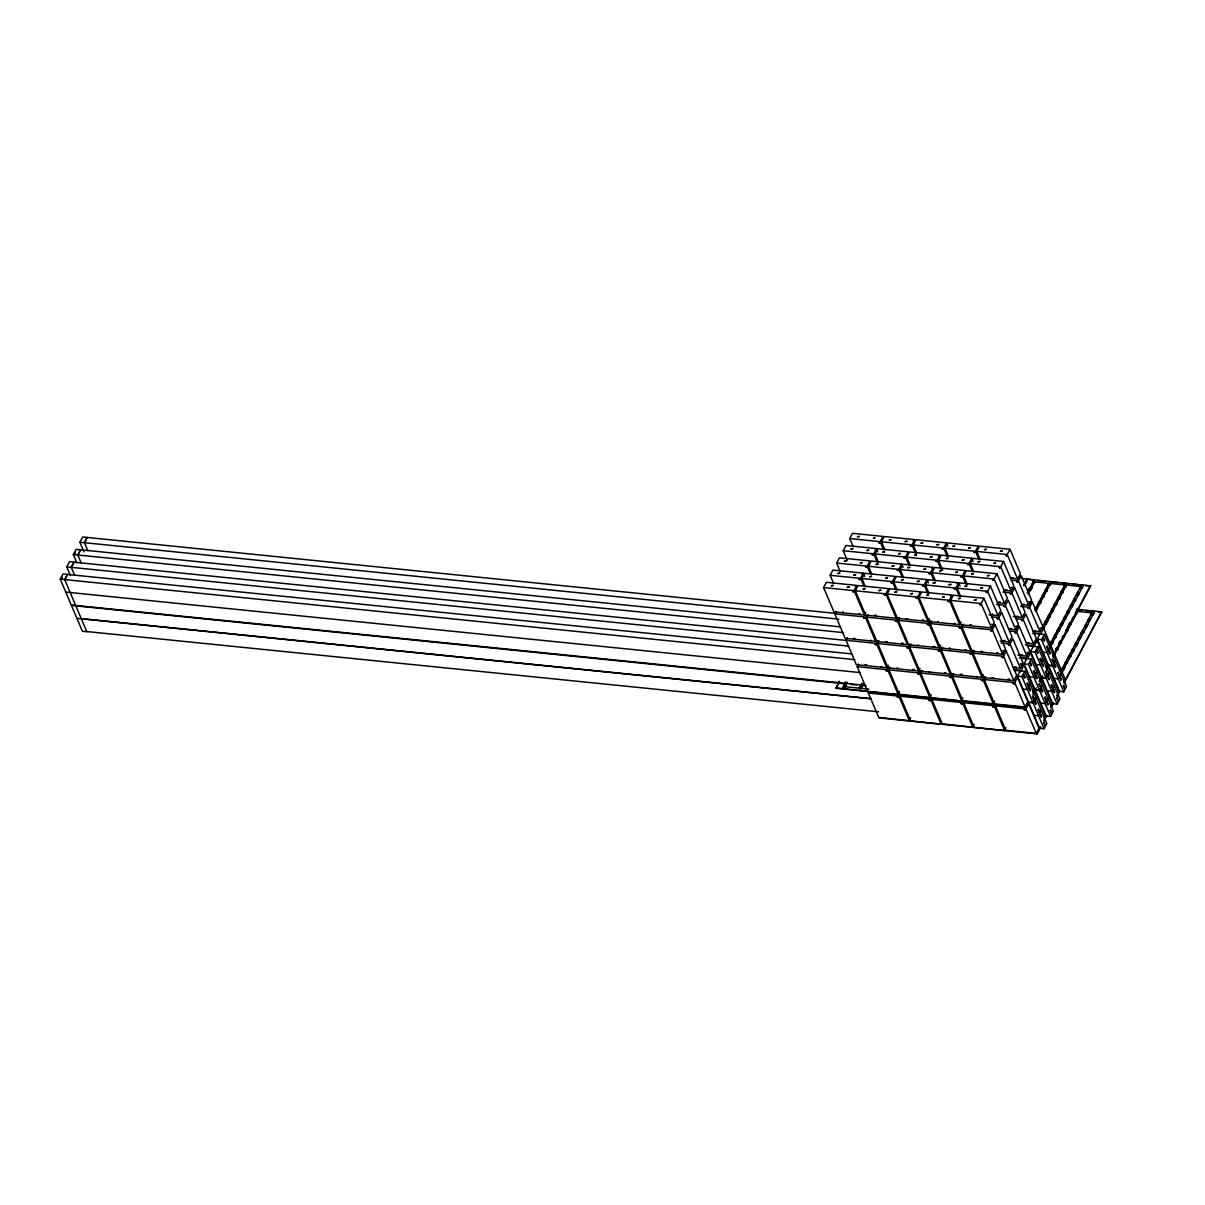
<?xml version="1.0" encoding="UTF-8"?>
<svg xmlns="http://www.w3.org/2000/svg" width="1205" height="1205" viewBox="0 0 1205 1205"><rect width="100%" height="100%" fill="white"/><g stroke="black" fill="none" stroke-linecap="round" stroke-linejoin="round"><path stroke-width="1.5" d="M866.741 664.527L865.521 665.446L865.19 664.527M885.57 641.723L887.241 641.708M896.761 668.097L898.312 668.248M914.384 669.347L913.164 670.281L912.833 669.362M933.212 646.558L934.884 646.543M944.404 672.917L946.076 672.917M962.027 674.182L960.792 675.101L960.46 674.182M980.855 651.378L982.527 651.363M992.046 677.752L993.718 677.737M1005.151 589.968L1006.838 589.787M1005 640.382L1003.78 641.316L1003.434 640.397M1009.79 628.483L1011.462 628.483M1009.67 679.002L1008.434 679.936L1008.103 679.018M1020.981 654.857L1022.653 654.842M1040.502 602.38C1039.343 599.503 1038.484 605.964 1040.668 602.651M1042.174 597.047C1044.238 596.821 1041.421 594.909 1043.756 597.047M1045.503 591.083L1045.865 589.923L1047.491 590.073L1046.844 591.068M1052.854 642.792C1050.956 641.271 1051.137 643.304 1052.507 643.289M1057.629 630.893L1058.05 629.884L1059.677 630.049L1058.156 631.3M1061.018 624.657C1062.78 622.759 1060.596 624.552 1062.464 624.762M1059.813 642.129L1060.942 642.732L1059.3 643.063M1065.536 663.383L1065.973 662.358L1067.585 662.524L1067.118 663.368M1069.212 624.823L1070.793 624.19L1069.392 623.874M1075.568 612.125L1076.969 612.426L1076.577 611.357M1019.626 576.577L1020.499 576.577M1024.325 615.122L1025.214 615.122M1020.695 671.697L1020.063 671.772M874.438 615.183L876.11 615.168M922.081 620.003L923.768 620.003M969.724 624.838L971.396 624.823M998.659 601.943L1000.331 601.928M1014.52 666.937L1016.192 666.922M1047.13 590.751L1045.518 590.586M1056.258 649.164L1057.162 649.872L1057.885 648.832L1056.258 649.164L1056.619 648.501L1058.231 648.667L1057.523 650.007L1055.896 649.841M1062.253 669.302C1064.783 667.54 1061.394 669.438 1063.97 669.317M865.627 685.359L71.231 605.015L60.25 579.138L63.037 573.911L67.48 574.363L64.693 579.59L75.674 605.467M70.206 574.981L66.772 566.892L69.559 561.651L74.017 562.102L71.231 567.344L74.695 575.327M76.774 562.645L73.339 554.556L76.126 549.329L840.608 626.886M84.034 551.935L79.907 542.235L82.693 536.993L835.939 613.42M84.35 542.687L87.137 537.445L84.44 542.687L87.814 550.67M64.769 579.605L67.525 574.439L851.845 653.923M71.306 567.344L74.047 562.193L847.145 640.533M77.873 555.023L80.615 549.872L77.783 555.008L81.247 562.991M823.602 587.558L826.389 582.316L856.875 585.404L854.089 590.646L864.437 615.017L833.95 611.929L823.602 587.558L854.089 590.646M833.574 583.431L830.125 575.297L832.911 570.07L863.398 573.158L864.783 576.412M840.096 571.185L836.647 563.051L839.433 557.825L869.935 560.912L867.148 566.139L870.597 574.273M847.356 560.476L843.214 550.73L846 545.488L876.502 548.576L877.873 551.83M853.155 546.678L849.706 538.545L852.492 533.318L882.979 536.406L880.192 541.648L883.642 549.766M834.794 613.917L865.28 617.005L875.628 641.391L845.142 638.304L834.794 613.917L836.18 611.312M864.06 586.519L860.611 578.385L863.398 573.158M877.165 561.937L873.715 553.818L876.502 548.576M855.354 590.766L858.141 585.54L888.642 588.627L885.856 593.854L896.204 618.24L865.702 615.153L855.354 590.766L885.856 593.854M865.341 586.654L861.891 578.52L864.678 573.294L895.164 576.382L892.378 581.608L895.827 589.742M871.863 574.393L868.413 566.275L871.2 561.033L901.686 564.121L903.072 567.374M878.43 562.072L874.981 553.938L877.767 548.712L908.254 551.8L905.467 557.026L908.916 565.16M884.907 549.902L881.458 541.768L884.244 536.541L914.746 539.629L911.959 544.856L915.408 552.99M888.221 665.145L886.835 667.766L856.333 664.678L845.985 640.292L847.371 637.671M864.437 615.017L865.838 612.411M898.433 617.608L897.047 620.229L907.395 644.615L876.909 641.527L866.546 617.141L867.946 614.52M1028.528 702.636L1025.892 707.561L835.969 688.311L839.267 681.277M902.349 577.481L898.9 569.363L901.686 564.121M835.969 688.311L839.478 681.744M887.121 593.99L889.908 588.763L920.394 591.851L917.608 597.077L927.955 621.464L897.469 618.376L887.121 593.99L917.608 597.077M897.092 589.863L893.643 581.744L896.43 576.502L926.931 579.59L928.302 582.843M903.614 577.617L900.165 569.483L902.952 564.256L933.453 567.344L930.667 572.571L934.116 580.705M910.182 565.281L906.732 557.162L909.519 551.935L940.021 555.023L937.234 560.25L941.376 570.01M916.674 553.11L913.224 544.991L916.011 539.75L946.497 542.852L947.883 546.091M845.774 681.925L842.461 688.974M844.931 686.714L847.341 682.196M867.525 691.037L857.177 666.651L858.578 664.045M886.835 667.766L876.472 643.38L877.873 640.759M919.987 668.368L918.587 670.974L888.1 667.886L877.752 643.515L879.138 640.894M859.18 688.16L861.831 683.19M859.391 688.627L860.099 687.302L861.711 687.468L861.003 688.793M860.807 688.326L863.458 683.356M940.548 645.217L939.162 647.823L908.66 644.735L898.312 620.364L899.698 617.743M927.594 592.95L924.145 584.832L926.931 579.59M947.16 556.213L943.711 548.079L946.497 542.852M918.873 597.213L921.659 591.971L952.161 595.059L949.374 600.301L959.722 624.672L929.236 621.584L918.873 597.213L949.374 600.301M928.859 593.086L925.41 584.952L928.196 579.726L958.683 582.813L960.069 586.067M935.381 580.84L931.932 572.706L934.718 567.48L965.205 570.567L962.418 575.794L965.868 583.928M942.641 570.131L938.499 560.385L941.286 555.144L971.772 558.231L973.158 561.485M948.425 556.333L944.976 548.2L947.763 542.973L978.264 546.061L975.478 551.303L978.927 559.421M899.412 691.519L898.026 694.125L887.678 669.754L889.064 667.133M899.487 694.758L888.944 669.875L890.329 667.254M918.587 670.974L908.239 646.603L909.624 643.982M941.391 647.206L940.005 649.811L950.353 674.198L919.852 671.11L909.504 646.724L910.905 644.118M927.955 621.464L929.356 618.843M939.162 647.823L928.799 623.452L930.2 620.831M930.079 623.572L960.566 626.66L970.914 651.046L940.427 647.959L930.079 623.572L931.465 620.967M959.346 596.174L955.896 588.055L958.683 582.813M972.435 571.592L968.986 563.473L971.772 558.231M950.64 600.421L953.426 595.195L983.913 598.283L994.276 622.669L991.489 627.895L960.988 624.808L950.64 600.421L981.126 603.509L991.489 627.895M960.611 596.309L957.162 588.176L959.948 582.949L990.45 586.037L1000.798 610.408L998.011 615.65L989.034 614.746M967.133 584.048L963.684 575.93L966.47 570.688L996.972 573.776L1007.32 598.162L1004.533 603.404L997.363 602.666M973.7 571.727L970.251 563.594L973.038 558.367L1003.539 561.455L1013.887 585.841L1011.1 591.068L1003.931 590.345M980.192 559.557L976.743 551.423L979.529 546.196L1010.016 549.284L1020.364 573.67L1017.577 578.897L1010.408 578.174M931.179 694.728L929.778 697.349L919.43 672.962L920.831 670.357M931.043 697.484L920.695 673.098L922.096 670.477M983.506 674.8L982.105 677.421L951.619 674.333L941.271 649.947L942.656 647.326M959.722 624.672L961.108 622.066M910.603 717.879L909.218 720.5L898.87 696.113M991.519 624.295L995.119 624.657L1005.467 649.028L1002.68 654.27L972.179 651.182L961.831 626.796L963.232 624.175M981.126 603.509L983.913 598.283M998.011 615.65L987.663 591.263L990.45 586.037M1004.533 603.404L994.185 579.018L996.972 573.776M1011.1 591.068L1000.753 566.681L1003.539 561.455M1017.577 578.897L1007.229 554.511L1010.016 549.284M962.931 697.951L961.545 700.572L951.197 676.186L952.583 673.565M963.006 701.19L952.462 676.321L953.848 673.7M982.105 677.421L971.757 653.035L973.158 650.414M1002.711 650.655L1006.311 651.016L1016.659 675.403L1013.872 680.629L983.37 677.541L973.022 653.17L974.423 650.549M1002.68 654.27L992.333 629.884L995.119 624.657M1009.203 642.024L998.855 617.638L1001.641 612.396L1011.989 636.782L1009.203 642.024L1000.225 641.105M1015.725 629.763L1005.377 605.377L1008.163 600.15L1018.511 624.536L1015.725 629.763L1008.555 629.04M1013.33 616.523L1022.292 617.442L1011.944 593.056L1014.731 587.829L1011.146 587.453M1028.769 605.271L1018.421 580.885L1021.207 575.659L1031.555 600.03L1028.769 605.271L1021.599 604.533M1023.452 585.615L1026.961 579.033L1021.614 578.49M1024.536 584.44L1026.961 579.033M1024.084 585.675L1027.594 579.108L1090.676 585.946L1053.034 656.62M1025.169 584.5L1026.916 581.217M1027.082 592.905L1034.282 580.238L1027.594 579.108M1029.04 590.089L1030.787 586.805M1028.136 594.125L1034.673 581.879M994.697 701.174L993.297 703.78L982.949 679.409L984.349 676.788M1030.456 590.631L1032.218 587.317M994.562 703.916L984.214 679.53L985.615 676.909M1022.292 617.442L1025.078 612.2L1014.731 587.829M1013.872 680.629L1003.524 656.258L1006.311 651.016M1020.394 668.383L1010.046 643.997L1012.833 638.77L1023.181 663.157L1020.394 668.383L1013.224 667.66M1017.954 655.219L1026.916 656.138L1016.568 631.751L1019.355 626.525L1015.77 626.163M1033.483 643.801L1023.135 619.43L1025.922 614.188L1036.27 638.575L1033.483 643.801L1026.314 643.078M1032.79 630.908L1039.975 631.631L1029.612 607.26L1032.399 602.018L1028.814 601.657M1034.794 609.851L1048.922 583.325M974.122 724.326L972.736 726.931L962.388 702.56M1041.888 597.379L1042.611 596.038L1043.861 596.867M1048.425 585.118L1049.133 583.792L1050.745 583.958L1050.037 585.284M1035.532 611.673L1050.549 583.476M1026.916 656.138L1029.703 650.896L1019.355 626.525M1039.975 631.631L1064.813 584.922M1050.88 611.929L1052.643 608.615M1060.596 593.688L1062.358 590.375M1017.502 676.141L1020.289 670.914L1024.732 671.366L1035.713 697.243L1032.926 702.47L1028.483 702.018L1017.502 676.141L1021.945 676.592L1032.926 702.47M1027.805 645.85L1037.821 646.784L1048.802 672.661L1046.015 677.888L1041.572 677.436L1030.591 651.574L1033.378 646.332M1014.715 682.617L1017.502 677.391L1027.85 701.777L1025.063 707.004L1014.715 682.617L984.214 679.53M1020.439 664.783L1024.024 665.145L1021.238 670.372L1014.068 669.649M1026.961 652.523L1030.546 652.884L1027.76 658.126L1020.59 657.388M1066.425 585.088L1040.819 633.619L1033.634 632.896M1046.317 623.693L1048.079 620.379M1021.945 676.592L1024.732 671.366M1039.448 690.224L1028.467 664.347L1031.254 659.105L1026.811 658.653L1024.024 663.895L1035.005 689.772L1039.448 690.224L1042.235 684.982L1031.254 659.105M1046.015 677.888L1035.035 652.01L1037.821 646.784M1052.583 665.567L1041.602 639.689L1044.389 634.448L1039.945 634.011L1037.159 639.237L1048.139 665.115L1052.583 665.567L1055.369 660.325L1044.389 634.448M1049.781 644.57L1080.689 586.534M1005.889 727.534L1004.488 730.155L994.14 705.769M1053.516 638.409L1055.279 635.095M1060.596 625.094L1061.319 623.768L1062.584 624.597M1063.864 618.978L1064.572 617.638L1065.838 618.466M1067.133 612.848L1067.841 611.507L1069.453 611.673L1068.745 613.014M1070.296 606.898L1072.058 603.585M1076.472 595.3L1078.234 591.986M1050.639 644.765L1052.387 641.467M1054.149 638.183L1055.896 634.899M1054.345 638.65L1056.092 635.366M1030.23 684.304L1027.428 689.531L1022.985 689.079M1036.752 672.044L1033.965 677.285L1029.522 676.833M1043.319 659.722L1040.533 664.949L1036.074 664.512M1049.886 647.386L1047.1 652.628L1042.641 652.176M1050.082 647.206L1083.551 585.223M1052.793 642.973L1051.528 642.144L1050.82 643.47L1052.432 643.636M1072.013 606.883L1072.721 605.543L1071.094 605.392M1032.986 692.137L1034.372 689.516L1024.024 665.145M1039.508 679.891L1040.894 677.27L1030.546 652.884M1046.076 667.555L1047.461 664.949L1037.113 640.563L1034.327 645.79L1025.365 644.886M1052.552 655.384L1053.953 652.764L1043.605 628.392M1056.062 648.697L1058.035 648.2M1058.638 643.847L1060.4 640.548M1067.058 628.061L1070.025 622.473M1033.182 692.634L1034.583 690.013L1045.563 715.89L1044.178 718.511M1039.011 681.684L1041.105 677.767L1052.086 703.645L1050.7 706.25M1046.286 668.052L1047.672 665.431L1058.653 691.308L1057.267 693.929M1052.763 655.882L1054.164 653.261L1065.145 679.138L1063.744 681.759M1025.892 707.561L1028.317 702.169M1033.574 692.303L1035.321 689.019M1039.704 680.795L1042.385 675.99M1046.708 667.645L1048.455 664.362M1052.839 656.138L1090.48 585.479M1032.896 694.411L1036.405 687.844M1039.9 681.262L1042.536 676.336M1046.904 668.127L1048.651 664.829M1053.757 656.213L1077.616 611.447M1028.693 703.765L1025.907 708.992L868.368 693.026M1033.83 694.125L1035.216 691.504M1040.352 681.879L1041.738 679.259M1046.211 670.854L1048.305 666.937M1053.396 657.373L1054.797 654.752M1064.407 637.083L1063.955 636.33M1077.451 612.577L1076.291 613.164M1033.092 702.861L1035.878 697.62L1046.859 723.497L1044.072 728.739L1039.629 728.287L1028.648 702.41L1033.092 702.861L1044.072 728.739M1039.614 690.601L1042.4 685.374L1053.396 711.251L1050.594 716.478L1046.151 716.026L1035.17 690.149L1039.614 690.601L1050.594 716.478M1046.181 678.279L1048.968 673.038L1059.948 698.915L1057.162 704.157L1052.718 703.705L1041.738 677.828L1046.181 678.279L1057.162 704.157M1052.748 665.943L1055.535 660.717L1066.515 686.594L1063.729 691.821L1059.285 691.369L1048.305 665.506L1052.748 665.943L1063.729 691.821M1060.957 670.914L1091.866 612.893M1061.153 671.396L1062.93 668.067M1068.519 657.569L1069.227 656.243L1070.853 656.409M1071.787 651.453L1072.495 650.113L1074.107 650.278L1073.399 651.619M1075.041 645.323L1075.764 643.982L1077.375 644.148M1087.648 621.644L1089.425 618.331M1041.376 710.558L1038.574 715.8L1034.131 715.348M1047.898 698.313L1045.112 703.539L1040.668 703.087M1054.465 685.976L1051.679 691.218L1047.22 690.766M1061.033 673.655L1058.246 678.882L1053.788 678.43M1061.259 673.55L1094.727 611.568L1085.6 610.649M1063.217 670.733L1064.964 667.45M1076.351 646.091L1078.098 642.807M1085.976 628.016L1087.723 624.717M1090.073 620.319L1088.1 620.816M995.405 705.904L1005.949 730.757L1037.083 733.92L1040.533 726.856M1043.876 720.289L1046.512 715.363M1050.88 707.154L1052.643 703.856M1057.011 695.647L1059.632 690.706M1064.015 682.497L1101.656 611.824L1076.291 609.248M1037.083 733.92L1040.578 727.338M1044.087 720.771L1046.708 715.83M1051.091 707.621L1053.562 702.756M1057.207 696.113L1059.843 691.188M1064.211 682.964L1101.656 611.824M855.294 586.248L856.107 586.895M913.164 540.473L913.917 540.473M931.872 568.188L932.625 568.188M950.579 595.903L951.393 596.55M1013.149 588.673L1013.902 588.658M1028.965 653.728L1029.733 653.728M62.042 577.105L62.042 578.746M903.132 643.319L901.777 643.862L901.807 642.837M938.077 621.449L938.062 622.232M1057.689 630.561L1058.864 629.974L1059.195 630.893M1065.612 663.036L1066.982 662.494M842.958 611.643L842.943 612.667M860.054 613.902L858.547 614.068M854.164 638.017L853.968 638.951L854.993 638.936M907.696 618.737L906.13 618.737M845.368 686.684C842.265 688.236 844.238 684.425 845.549 686.172M955.339 623.557L953.773 623.572M1013.194 577.782L1011.628 577.782M949.435 647.672L950.052 648.682M992.408 613.872L992.227 614.806L993.462 614.686M1017.909 616.312L1016.342 616.327M997.077 652.492L997.047 653.517L998.297 653.155M1041.738 628.302L1042.973 627.926L1042.943 628.965M1056.183 648.531L1057.749 648.516L1056.152 649.314M1089.953 620.485L1088.386 620.334L1090.133 619.973M1073.474 651.272L1073.083 650.203L1072.119 651.272M1070.206 657.388C1068.609 655.083 1070.281 656.981 1068.865 657.403M75.373 552.387L74.906 553.758M939.358 556.469L938.514 556.153M1030.878 602.786L1031.781 603.057M871.079 640.427L869.739 640.442M918.722 645.247L917.382 645.262M1049.901 585.073L1049.947 583.868L1048.877 585.073M1024.22 604.292L1023 604.428M966.365 650.082L965.024 650.098M1056.198 604.925L1054.797 604.624L1056.559 604.262M1068.609 612.788L1068.654 611.598L1067.585 612.803M1028.934 642.837L1027.594 642.852M1076.532 645.262L1076.562 644.073L1075.493 645.278M1065.792 586.684C1063.051 587.332 1066.546 584.651 1065.009 585.404L1064.301 586.73L1065.913 586.895M1036.857 609.564L1035.457 608.661L1036.887 608.374M860.656 688.673C860.732 686.232 860.099 687.724 859.993 688.673M1071.652 606.748L1072.104 605.513L1071.004 606.763M929.718 671.742L928.678 671.757M1035.216 630.787L1034.191 630.802M977.36 676.577L976.321 676.577M1053.697 655.52L1054.48 654.812L1053.742 654.24M1063.488 669.769L1062.449 669.769M1035.652 641.271L1036.556 641.693M1073.083 617.532L1074.062 618.06L1072.631 618.783M881.849 667.013L881.051 666.922M1063.533 635.863L1063.91 636.933L1062.509 636.797M849.706 538.545L880.192 541.648M881.458 541.768L911.959 544.856M913.224 544.991L943.711 548.079M944.976 548.2L975.478 551.303M976.743 551.423L1007.229 554.511M843.214 550.73L873.715 553.818M874.981 553.938L905.467 557.026M906.732 557.162L937.234 560.25M938.499 560.385L968.986 563.473M970.251 563.594L1000.753 566.681M1037.942 580.599L1045.232 581.337M1050.715 581.894L1058.005 582.633M1061.65 583.009L1068.956 583.747M1072.601 584.109L1081.728 585.043M1085.328 585.404L1090.676 585.946M1033.047 581.714L1082.316 586.699M1011.251 580.162L1018.421 580.885M1034.869 582.346L1033.242 582.181L1032.534 583.521L1034.508 583.009L1032.986 583.461L1033.182 581.925L1034.372 582.361L1032.956 583.084L1034.523 582.512M836.647 563.051L867.148 566.139M868.413 566.275L898.9 569.363M900.165 569.483L930.667 572.571M931.932 572.706L962.418 575.794M963.684 575.93L994.185 579.018M1032.339 583.039L1033.95 583.205M1048.214 584.651L1049.841 584.817M1064.105 586.263L1065.717 586.428M1079.981 587.874L1081.593 588.04M1029.793 587.829L1031.405 587.995M1045.669 589.441L1047.281 589.606M1061.545 591.053L1063.172 591.218M1077.421 592.664L1079.047 592.83M1029.989 588.311L1031.601 588.477M1061.741 591.519L1063.367 591.685L1062.659 593.026L1061.033 592.86M1077.632 593.131L1079.243 593.297L1078.535 594.637L1076.909 594.472M1029.07 589.17L1030.697 589.335M1044.961 590.781L1046.573 590.947M1060.837 592.393L1062.449 592.559M1076.713 593.99L1078.339 594.155M1029.281 589.637L1030.893 589.802M1042.4 595.571L1044.027 595.737M1058.276 597.183L1059.903 597.349M1074.167 598.795L1075.779 598.945M1002.967 592.152L1011.944 593.056M830.125 575.297L860.611 578.385M861.891 578.52L892.378 581.608M893.643 581.744L924.145 584.832M925.41 584.952L955.896 588.055M957.162 588.176L987.663 591.263M1041.692 596.897L1043.319 597.062M1057.568 598.508L1059.195 598.674M1073.459 600.12L1075.071 600.286M1039.147 601.702L1040.759 601.852M1055.023 603.298L1056.634 603.464M1070.899 604.91L1072.525 605.076M1038.424 603.027L1040.051 603.193M1054.315 604.639L1055.926 604.805M1070.191 606.251L1071.802 606.416M1078.309 609.911L1081.954 610.287M1098.297 611.929L1101.852 612.291M1076.803 611.357L1093.492 613.059M1020.65 606.341L1029.612 607.26M1035.878 607.817L1037.505 607.983M1051.754 609.429L1053.381 609.594M1067.645 611.04L1069.257 611.206M1051.965 609.896L1053.577 610.061L1052.869 611.402L1051.242 611.236M996.414 604.473L1005.377 605.377M1075.282 612.607L1076.893 612.773M1091.158 614.219L1092.784 614.384M1035.17 609.158L1036.782 609.323M1051.046 610.769L1052.673 610.935M1066.922 612.366L1068.549 612.532M1036.993 609.79L1035.366 609.625L1037.083 608.42M1072.721 617.412L1074.348 617.562M1088.612 619.009L1090.224 619.174M1088.808 619.49L1090.42 619.656M1048.501 615.559L1050.112 615.725M1064.377 617.171L1065.988 617.322M1072.013 618.737L1073.64 618.903M1087.889 620.349L1089.516 620.515M1047.778 616.885L1049.404 617.05M1063.669 618.496L1065.28 618.662M1069.468 623.527L1071.079 623.693M1085.343 625.139L1086.97 625.305M1015.966 618.692L1023.135 619.43M1045.232 621.675L1046.859 621.84M1061.108 623.286L1062.735 623.452M1070.477 624.085L1070.838 624.22M1087.166 625.772L1085.539 625.606L1084.831 626.946L1086.458 627.112M1047.055 622.322L1045.428 622.157L1044.72 623.482L1046.347 623.648M991.67 616.915L998.855 617.638M1068.76 624.868L1070.371 625.034M1084.636 626.48L1086.247 626.645M1044.524 623.015L1046.136 623.181M1060.4 624.627L1062.027 624.793M1067.826 629.823L1066.199 629.658C1067.088 630.2 1068.383 632.384 1065.838 630.818M1082.075 631.269L1083.702 631.435M1041.964 627.805L1043.59 627.971M1057.854 629.417L1059.466 629.582M1040.005 628.031L1043.786 628.438M1065.491 630.983L1067.103 631.149M1081.367 632.595L1082.994 632.761M1057.131 630.757L1058.758 630.908M1062.946 635.788L1064.557 635.939M1078.821 637.385L1080.433 637.55M1080.644 638.032L1079.017 637.867L1078.309 639.192L1079.123 639.283M1009.398 631.028L1016.568 631.751M1032.489 633.333L1039.975 634.086M1054.586 635.547L1056.213 635.698M1054.782 636.014L1056.408 636.18L1055.701 637.505L1054.074 637.355M866.546 617.141L897.047 620.229M898.312 620.364L928.799 623.452M961.831 626.796L992.333 629.884M1062.223 637.114L1063.849 637.279M1078.114 638.725L1079.725 638.891M1053.878 636.873L1055.49 637.038M79.907 542.235L838.816 619.144M1041.602 639.689L1037.159 639.237L1048.139 664.949M1059.677 641.904L1061.289 642.069M1075.553 643.515L1077.18 643.681M1060.686 642.461L1061.5 642.536M1051.317 641.663L1052.944 641.828M1058.969 643.244L1060.581 643.41M1074.845 644.856L1076.472 645.021M1050.609 643.003L1052.236 643.169M1072.299 649.646L1073.911 649.811M1001.069 643.093L1010.046 643.997M1055.701 649.359L1057.327 649.525M1071.576 650.971L1073.203 651.137M73.339 554.556L843.485 632.61M1030.591 651.574L1035.035 652.01M1053.155 654.164L1054.767 654.315M1069.031 655.761L1070.658 655.927M1054.164 654.707L1054.977 654.797M1068.323 657.102L1069.935 657.267M1065.762 661.891L1067.389 662.057M845.985 640.292L876.472 643.38M877.752 643.515L908.239 646.603M909.504 646.724L940.005 649.811M941.271 649.947L971.757 653.035M973.022 653.17L1003.524 656.258M1019.355 657.99L1026.811 658.894M1065.054 663.232L1066.681 663.398M66.772 566.892L848.139 646.076M1020.364 663.518L1028.467 664.347M1062.509 668.022L1064.12 668.188M1062.705 668.489L1064.331 668.655M1061.801 669.347L1063.413 669.513M1061.997 669.829L1063.608 669.995M1014.7 670.432L1020.319 671.004M60.25 579.138L854.722 659.647M857.177 666.651L887.678 669.754M888.944 669.875L919.43 672.962M920.695 673.098L951.197 676.186M952.462 676.321L982.949 679.409M65.748 592.077L860.204 672.586M845.277 683.822L71.396 605.407L82.377 631.284L86.82 631.721L75.84 605.859M850.896 684.395L856.514 684.967M862.117 685.54L865.868 685.916M844.012 685.223L845.639 685.389M859.903 686.835L861.515 686.986M843.304 686.549L868.85 689.139M835.773 687.844L898.855 694.683M899.292 694.261L962.373 701.129M962.81 700.692L1025.696 707.094M81.338 618.632L871.29 698.674M76.894 618.346L871.351 698.855M86.835 631.556L878.641 711.809M878.716 717.412L941.798 724.25L878.912 717.879L867.736 691.534M942.235 723.844L1005.316 730.697L942.43 724.326L931.887 699.457M1005.753 730.29L1036.872 733.438M875.463 550.037L875.402 549.299M1078.761 639.147C1080.192 636.104 1078.189 639.554 1080.298 638.198M958.065 583.853L957.116 583.853M862.795 574.198L861.846 574.198M1065.853 617.969C1062.223 617.683 1066.877 617.849 1064.211 618.798M1032.399 602.018L1042.762 626.404M1048.38 665.506L1059.285 691.203M963.654 702.681L974.002 727.067M930.622 699.337L940.969 723.723M900.135 696.249L910.483 720.62M1023.482 675.342C1024.16 678.129 1024.702 672.465 1023.482 675.342M1024.235 677.24C1025.078 680.328 1025.425 674.017 1024.235 677.24M1026.976 683.702C1027.79 686.79 1028.242 680.509 1026.976 683.702M1027.82 685.6C1028.588 688.371 1028.904 682.708 1027.82 685.6M1028.965 688.281C1029.718 691.052 1030.079 685.434 1028.965 688.281M1029.718 690.179C1030.576 693.267 1030.923 686.955 1029.718 690.179M1030.004 663.096C1030.727 665.838 1031.149 660.28 1030.004 663.096M1030.757 664.994C1031.616 668.082 1031.962 661.771 1030.757 664.994M1032.459 696.641C1033.303 699.713 1033.709 693.477 1032.459 696.641M1033.318 698.538C1034.071 701.28 1034.417 695.737 1033.318 698.538M1033.498 671.456C1034.357 674.529 1034.703 668.293 1033.498 671.456M1034.357 673.339C1035.125 676.125 1035.441 670.447 1034.357 673.339M1034.628 701.611C1035.351 704.398 1035.773 698.704 1034.628 701.611M1035.381 703.494C1036.225 706.597 1036.571 700.286 1035.381 703.494M1035.487 676.035C1036.225 678.777 1036.646 673.218 1035.487 676.035M1036.24 677.918C1037.083 680.991 1037.49 674.755 1036.24 677.918M1036.571 650.76C1037.279 653.532 1037.731 647.913 1036.571 650.76M1037.324 652.658C1038.153 655.731 1038.574 649.51 1037.324 652.658M1038.123 709.971C1038.951 713.044 1039.358 706.793 1038.123 709.971M1038.966 711.854C1039.719 714.625 1040.081 709.007 1038.966 711.854M1038.996 684.395C1039.84 687.468 1040.201 681.232 1038.996 684.395M1039.84 686.278C1040.593 689.034 1040.969 683.446 1039.84 686.278M1040.066 659.135C1040.879 662.238 1041.346 655.897 1040.066 659.135M1040.111 714.55C1040.864 717.291 1041.21 711.733 1040.111 714.55M1040.924 661.018C1041.647 663.759 1042.069 658.201 1040.924 661.018M1040.864 716.433C1041.662 719.521 1042.159 713.255 1040.864 716.433M1041.15 689.35C1041.918 692.122 1042.235 686.504 1041.15 689.35M1041.903 691.248C1042.747 694.306 1043.123 688.13 1041.903 691.248M1042.054 663.699C1042.792 666.47 1043.199 660.837 1042.054 663.699M1042.807 665.597C1043.65 668.67 1044.057 662.434 1042.807 665.597M1043.138 638.439C1043.891 641.181 1044.223 635.638 1043.138 638.439M1043.605 722.91C1044.449 725.982 1044.855 719.731 1043.605 722.91M1043.891 640.337C1044.735 643.41 1045.097 637.159 1043.891 640.337M1044.464 724.792C1045.187 727.564 1045.639 721.946 1044.464 724.792M1044.645 697.71C1045.473 700.798 1045.91 694.517 1044.645 697.71M1045.503 699.608C1046.181 702.41 1046.723 696.686 1045.503 699.608M1045.563 672.074C1046.407 675.162 1046.768 668.85 1045.563 672.074M1046.407 673.957C1047.145 676.698 1047.567 671.14 1046.407 673.957M1046.633 646.799C1047.416 649.902 1047.973 643.591 1046.633 646.799M1046.633 702.289C1047.401 705.03 1047.732 699.487 1046.633 702.289M1047.491 648.697C1048.199 651.453 1048.651 645.835 1047.491 648.697M1047.386 704.187C1048.169 707.26 1048.727 701.009 1047.386 704.187M1047.717 677.029C1048.38 679.801 1048.968 674.167 1047.717 677.029M1048.471 678.912C1049.329 682.015 1049.676 675.704 1048.471 678.912M1048.621 651.378C1049.344 654.149 1049.796 648.516 1048.621 651.378M1049.374 653.276C1050.203 656.348 1050.639 650.082 1049.374 653.276M1050.142 710.649C1050.971 713.721 1051.393 707.501 1050.142 710.649M1050.986 712.547C1051.739 715.303 1052.101 709.685 1050.986 712.547M1051.212 685.389C1052.07 688.462 1052.417 682.226 1051.212 685.389M1052.07 687.272C1052.839 690.058 1053.14 684.38 1052.07 687.272M1052.131 659.738C1052.929 662.825 1053.426 656.559 1052.131 659.738M1052.974 661.635C1053.712 664.392 1054.119 658.758 1052.974 661.635M1053.2 689.968C1053.938 692.739 1054.345 687.091 1053.2 689.968M1053.953 691.851C1054.797 694.924 1055.203 688.688 1053.953 691.851M1054.285 664.693C1055.038 667.465 1055.369 661.846 1054.285 664.693M1055.038 666.591C1055.851 669.664 1056.288 663.443 1055.038 666.591M1056.71 698.328C1057.553 701.415 1057.915 695.104 1056.71 698.328M1057.553 700.21C1058.321 702.967 1058.653 697.409 1057.553 700.21M1057.779 673.068C1058.592 676.156 1059.059 669.829 1057.779 673.068M1058.638 674.951C1059.3 677.722 1059.888 672.089 1058.638 674.951M1059.767 677.632C1060.505 680.403 1060.912 674.77 1059.767 677.632M1060.521 679.53C1061.364 682.602 1061.771 676.351 1060.521 679.53M1063.277 686.007C1064.12 689.094 1064.482 682.783 1063.277 686.007M1064.12 687.889C1064.859 690.631 1065.265 685.073 1064.12 687.889M831.42 585.766L833.167 585.419L831.42 585.766M837.942 573.52L839.689 573.158L837.942 573.52M844.479 561.274L846.226 560.912L844.479 561.274M847.311 587.377L849.058 587.031L847.311 587.377M851.046 548.938L852.779 548.591L851.046 548.938M853.833 575.131L855.58 574.77L853.833 575.131M857.523 536.767L859.27 536.421L857.523 536.767M860.355 562.871L862.102 562.524L860.355 562.871M863.187 588.989L864.934 588.627L863.187 588.989M866.922 550.549L868.669 550.188L866.922 550.549M869.709 576.743L871.456 576.382L869.709 576.743M873.414 538.379L875.146 538.017L873.474 538.198M876.231 564.482L877.978 564.136L876.231 564.482M879.063 590.601L880.81 590.239L879.063 590.601M882.798 552.161L884.545 551.8L882.798 552.161M885.585 578.34L887.332 577.993L885.585 578.34M889.29 539.991L891.022 539.629L889.29 539.991M892.122 566.094L893.869 565.748L892.122 566.094M894.938 592.212L896.686 591.851L894.938 592.212M898.689 553.773L900.436 553.411L898.689 553.773M901.461 579.951L903.208 579.605L901.461 579.951M905.166 541.602L906.913 541.241L905.166 541.602M907.998 567.706L909.745 567.344L907.998 567.706M910.829 593.809L912.577 593.463L910.829 593.809M914.565 555.385L916.312 555.023L914.565 555.385M917.351 581.563L919.099 581.217L917.351 581.563M921.042 543.199L922.789 542.852L921.042 543.199M923.874 569.317L925.621 568.956L923.874 569.317M926.705 595.421L928.452 595.074L926.705 595.421M930.441 556.981L932.188 556.635L930.441 556.981M933.227 583.175L934.975 582.813L933.227 583.175M936.933 544.811L938.68 544.464L936.933 544.811M939.749 570.929L941.497 570.567L939.749 570.929M942.581 597.032L944.328 596.686L942.581 597.032M946.317 558.593L948.064 558.246L946.317 558.593M949.118 584.787L950.865 584.425L949.118 584.787M952.809 546.422L954.556 546.076L952.809 546.422M955.64 572.526L957.388 572.179L955.64 572.526M958.457 598.644L960.204 598.283L958.457 598.644M962.208 560.205L963.955 559.843L962.208 560.205M964.994 586.398L966.741 586.037L964.994 586.398M968.684 548.034L970.432 547.673L968.684 548.034M971.516 574.137L973.263 573.791L971.516 574.137M974.348 600.256L976.095 599.894L974.348 600.256M978.083 561.816L979.831 561.455L978.083 561.816M980.87 587.995L982.617 587.648L980.87 587.995M984.56 549.646L986.308 549.284L984.56 549.646M987.392 575.749L989.139 575.403L987.392 575.749M993.959 563.428L995.707 563.066L994.035 563.247M1000.451 551.257L1002.199 550.896L1000.451 551.257M1029.371 588.673L1031.119 588.326L1029.371 588.673M1029.567 589.155L1031.314 588.793L1029.567 589.155M1045.247 590.284L1046.994 589.938L1045.247 590.284M1045.006 623C1047.04 624.943 1045.804 619.852 1044.976 622.97M1048.516 584.154L1050.263 583.807L1048.516 584.154M1048.079 616.403L1049.826 616.041L1048.079 616.403M1048.275 616.87L1050.022 616.508L1048.275 616.87M1051.332 610.272L1053.095 609.911L1051.332 610.272M1051.543 610.739L1053.291 610.393L1051.543 610.739M1054.601 604.142L1056.348 603.795L1054.601 604.142M1054.164 636.391L1055.926 636.029L1054.164 636.391M1054.375 636.858L1056.122 636.496L1054.435 636.677M1057.87 598.026L1059.617 597.665L1057.87 598.026M1058.065 598.493L1059.813 598.132L1058.065 598.493M1057.433 630.26L1059.18 629.899L1057.433 630.26M1061.123 591.896L1062.885 591.535L1061.123 591.896M1061.334 592.363L1063.081 592.017L1061.334 592.363M1064.392 585.766L1066.139 585.419L1064.392 585.766M1065.341 662.735L1067.103 662.373L1065.341 662.735M1067.223 611.884L1068.971 611.522L1067.223 611.884M1070.477 605.754L1072.239 605.407L1070.477 605.754M1071.878 650.489L1073.625 650.128L1071.878 650.489M1073.745 599.638L1075.493 599.277L1073.745 599.638M1073.941 600.105L1075.704 599.744L1073.941 600.105M1075.131 644.359L1076.893 643.997L1075.131 644.359M1076.999 593.508L1078.761 593.146L1076.999 593.508M1077.21 593.975L1078.957 593.628L1077.21 593.975M1080.267 587.377L1082.03 587.031L1080.267 587.377M1080.463 587.859L1082.226 587.498L1080.463 587.859M1081.668 632.113L1083.416 631.751L1081.668 632.113M1081.864 632.58L1083.611 632.218L1081.864 632.58M1084.922 625.982L1086.684 625.621L1084.922 625.982M1085.118 626.449L1086.88 626.103L1085.118 626.449M1088.19 619.852L1089.938 619.506L1088.19 619.852M1091.444 613.737L1093.206 613.375L1091.444 613.737M1091.655 614.204L1093.402 613.842L1091.655 614.204M852.507 591.489L853.547 591.971L852.553 591.414M859.029 579.228L860.039 579.786L859.165 579.108M865.567 566.983L866.606 567.465L865.612 566.907M863.699 617.849L864.738 618.331L863.699 617.849M872.134 554.662L873.173 555.144L872.134 554.662M878.611 542.491L879.65 542.973L878.611 542.491M874.89 644.223L875.945 644.705L874.89 644.223M884.274 594.698L885.314 595.18L884.274 594.698M890.796 582.452L891.836 582.934L890.796 582.452M886.097 670.598L887.136 671.08L886.097 670.598M897.318 570.206L898.358 570.688L897.364 570.131M895.466 621.072L896.505 621.554L895.466 621.072M903.886 557.87L904.925 558.352L903.931 557.794M910.378 545.699L911.417 546.181L910.423 545.624M897.288 696.957L898.327 697.439L897.288 696.957M906.657 647.447L907.696 647.929L906.657 647.447M916.026 597.921L917.065 598.403L916.026 597.921M922.563 585.675L923.602 586.157L922.563 585.675M917.849 673.806L918.888 674.288L917.849 673.806M929.085 573.414L930.124 573.896L929.085 573.414M927.217 624.295L928.272 624.777L927.217 624.295M935.652 561.093L936.692 561.575L935.652 561.093M942.129 548.923L943.169 549.405L942.174 548.847M929.04 700.18L930.079 700.662L929.04 700.18M938.424 650.655L939.463 651.137L938.424 650.655M947.793 601.144L948.832 601.626L947.793 601.144M954.315 588.884L955.354 589.381L954.315 588.884M949.615 677.029L950.655 677.511L949.615 677.029M960.837 576.638L961.876 577.12L960.837 576.638M958.984 627.504L960.024 627.986L958.984 627.504M967.404 564.317L968.443 564.799L967.449 564.241M973.896 552.146L974.935 552.628L973.896 552.146M960.807 703.404L961.846 703.886L960.807 703.404M970.176 653.878L971.215 654.36L970.176 653.878M979.545 604.353L980.599 604.835L979.545 604.353M986.082 592.107L987.121 592.589L986.082 592.107M981.367 680.253L982.406 680.735L981.412 680.177M992.604 579.861L993.643 580.343L992.604 579.861M990.751 630.727L991.79 631.209L990.796 630.652M999.171 567.525L1000.165 568.082L999.291 567.404M997.273 618.481L998.312 618.963L997.273 618.481M1005.648 555.354L1006.687 555.836L1005.648 555.354M992.559 706.612L993.598 707.094L992.604 706.537M1003.795 606.22L1004.834 606.702L1003.795 606.22M1001.942 657.102L1002.982 657.584L1001.942 657.102M1010.362 593.899L1011.402 594.381L1010.408 593.824M1008.465 644.841L1009.504 645.323L1008.51 644.765M1016.839 581.729L1017.879 582.211L1016.839 581.729M1014.987 632.595L1016.026 633.077L1014.987 632.595M1013.134 683.461L1014.173 683.943L1013.179 683.386M1021.554 620.274L1022.548 620.831L1021.674 620.138M1028.031 608.088L1029.085 608.585L1028.031 608.088M1024.325 709.835L1025.365 710.317L1024.325 709.835M844.223 685.69L843.5 687.031L845.127 687.196L845.835 685.856L844.223 685.69M1039.343 602.169L1038.635 603.494L1040.246 603.66L1040.954 602.334L1039.343 602.169M1048.696 616.026L1047.989 617.367L1049.6 617.532L1050.308 616.192L1048.696 616.026M1055.218 603.78L1054.511 605.106L1056.137 605.271L1056.845 603.946L1055.218 603.78M1058.487 597.65L1057.779 598.99L1059.391 599.156L1060.099 597.816L1058.487 597.65M1074.363 599.262L1073.655 600.587L1075.267 600.753L1075.99 599.427L1074.363 599.262M1080.885 587.016L1080.177 588.341L1081.804 588.507L1082.512 587.166L1080.885 587.016M1028.061 702.259L1025.274 707.501L1036.255 733.378L1039.041 728.136L1028.061 702.259M1066.395 630.125L1065.687 631.465L1067.314 631.631L1068.022 630.29L1066.395 630.125M1082.286 631.736L1081.578 633.077L1083.19 633.243L1083.898 631.902L1082.286 631.736M1092.076 613.36L1091.353 614.701L1092.98 614.866L1093.688 613.526L1092.076 613.36"/></g></svg>
